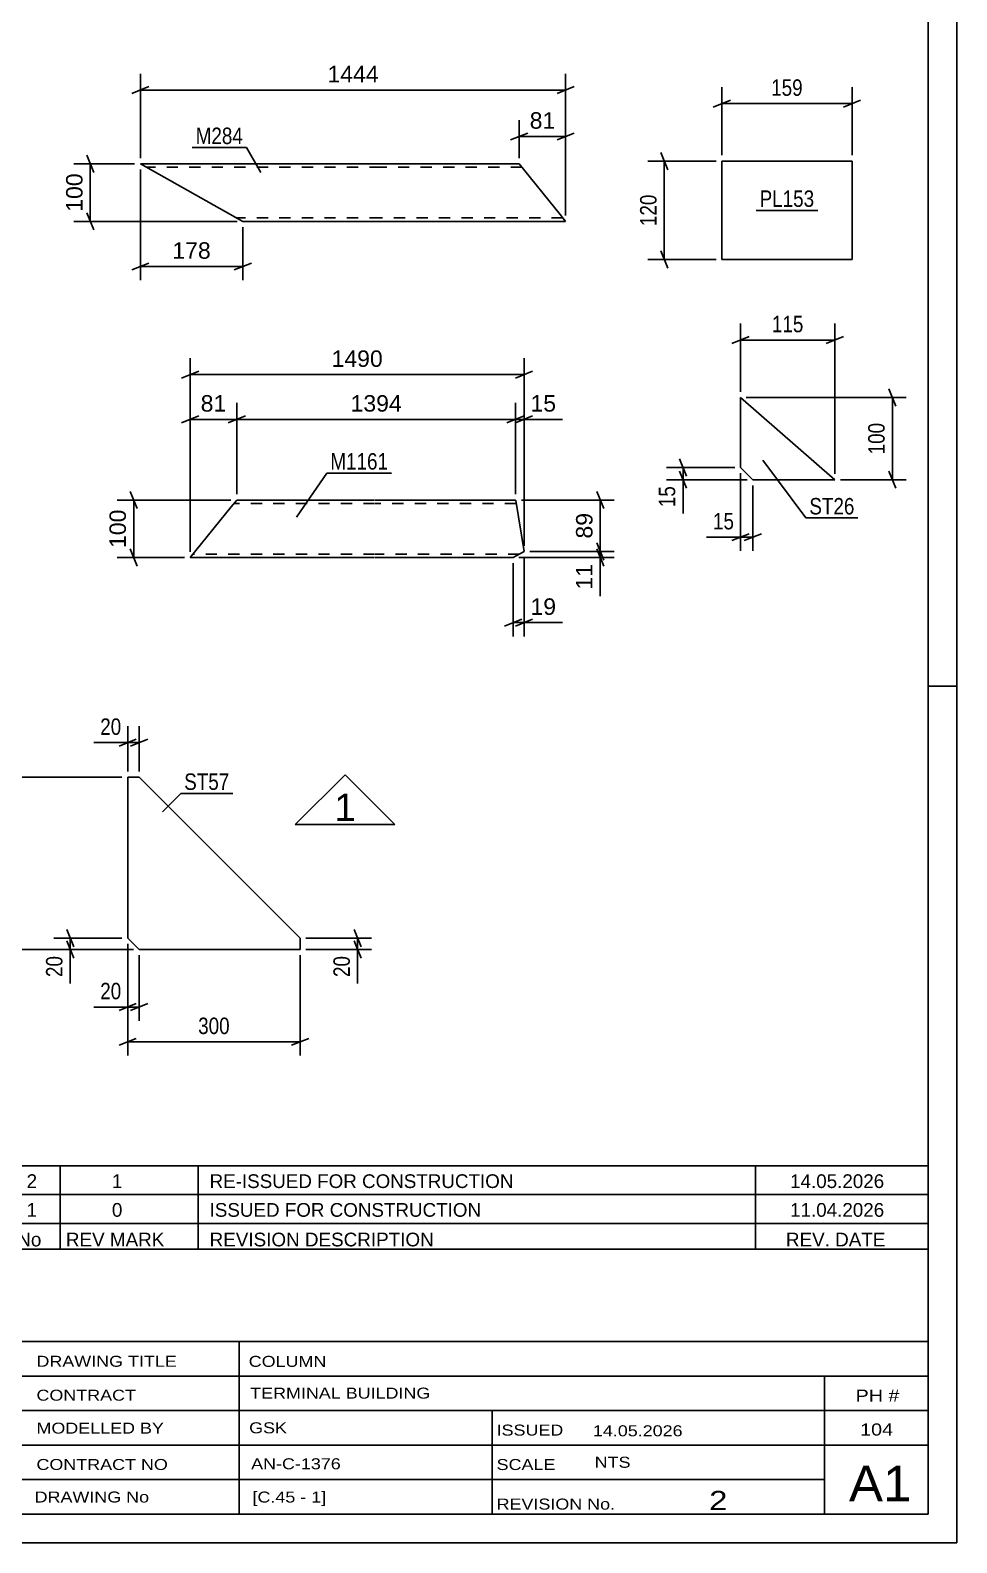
# Model space of a CAD drawing. Header units: millimetres. Extents: x 0 to 594, y 0 to 420.
# Drawn here: x 432.8 to 594, y 0 to 263.1 of the extents above; entities that cross this region are included whole.
import ezdxf

# ---------------------------------------------------------------- set-up
doc = ezdxf.new("R2010")
doc.units = ezdxf.units.MM
doc.linetypes.add('DXK_LINE_DOT2', pattern=[3.9198, 1.9599, -1.9599])
doc.styles.add('Arial', font='ARIAL.TTF', dxfattribs={"height": 0.2})
doc.styles.add('Arial Narrow', font='ARIALN.TTF', dxfattribs={"height": 0.2})

# ---------------------------------------------------------------- blocks, each defined once
blk = doc.blocks.new('Unknown-256034217-1131')
at = {"color": 5, "linetype": 'Continuous'}
for p, q in [((594, 0), (594, 420)), ((589, 5), (589, 415)), ((594, 149), (589, 149)), ((5, 5), (589, 5)), ((0, 0), (594, 0))]:
    blk.add_line(p, q, dxfattribs=at)
blk = doc.blocks.new('Part-256034217-12562 - 12561')
at = {"color": 2, "linetype": 'Continuous'}
for p, q in [((469.77, 229.84), (451.95, 239.84)), ((451.95, 239.84), (493.77, 239.84)), ((493.87, 239.84), (517.87, 239.84)), ((524.98, 231.04), (517.87, 239.84)), ((469.77, 229.84), (493.77, 229.84)), ((493.87, 229.84), (525.95, 229.84)), ((525.95, 229.84), (524.98, 231.04))]:
    blk.add_line(p, q, dxfattribs=at)
at = {"color": 7, "linetype": 'DXK_LINE_DOT2'}
for p, q in [((493.77, 239.24), (453.02, 239.24)), ((518.35, 239.24), (493.87, 239.24)), ((493.77, 230.44), (468.7, 230.44)), ((469.14, 230.19), (469.77, 229.84)), ((525.47, 230.44), (493.87, 230.44)), ((525.95, 229.84), (525.67, 230.19))]:
    blk.add_line(p, q, dxfattribs=at)
blk = doc.blocks.new('Part-256034217-12554 - 12553')
at = {"color": 2, "linetype": 'Continuous'}
for p, q in [((467.75, 180.17), (460.63, 171.37)), ((468.72, 181.37), (467.75, 180.17)), ((468.72, 181.37), (492.72, 181.37)), ((492.82, 181.37), (517.24, 181.37)), ((517.24, 181.37), (517.26, 181.27)), ((517.26, 181.27), (518.71, 172.43)), ((492.72, 171.37), (460.63, 171.37)), ((516.82, 171.37), (492.82, 171.37)), ((518.71, 172.43), (516.82, 171.37))]:
    blk.add_line(p, q, dxfattribs=at)
at = {"color": 7, "linetype": 'DXK_LINE_DOT2'}
for p, q in [((492.72, 180.77), (468.23, 180.77)), ((468.43, 181.01), (468.72, 181.37)), ((517.34, 180.77), (492.82, 180.77)), ((492.72, 171.97), (461.11, 171.97)), ((517.89, 171.97), (492.82, 171.97))]:
    blk.add_line(p, q, dxfattribs=at)
blk = doc.blocks.new('Part-256034217-8083 - 8082')
at = {"color": 2, "linetype": 'Continuous'}
for p, q in [((556.37, 199.2), (556.37, 187.05)), ((572.8, 184.91), (556.37, 199.2)), ((556.37, 187.05), (558.51, 184.91)), ((558.51, 184.91), (572.8, 184.91))]:
    blk.add_line(p, q, dxfattribs=at)
blk = doc.blocks.new('Part-256034217-7973 - 7972')
at = {"color": 2, "linetype": 'Continuous'}
for p, q in [((553.11, 223.19), (553.11, 240.33)), ((553.11, 240.33), (575.78, 240.33)), ((575.78, 240.33), (575.78, 223.19)), ((575.78, 223.19), (553.11, 223.19))]:
    blk.add_line(p, q, dxfattribs=at)
blk = doc.blocks.new('Part-256034217-17004 - 17003')
at = {"color": 2, "linetype": 'Continuous'}
for p, q in [((451.75, 133.18), (449.75, 133.18)), ((449.75, 133.18), (449.75, 105.18)), ((479.75, 105.18), (451.75, 133.18)), ((449.75, 105.18), (451.75, 103.18)), ((451.75, 103.18), (479.75, 103.18)), ((479.75, 103.18), (479.75, 105.18))]:
    blk.add_line(p, q, dxfattribs=at)
blk = doc.blocks.new('StraightDimension-256034217-12641 - 12561')
at = {"color": 7, "linetype": 'Continuous'}
for p, q in [((450.95, 239.84), (440.39, 239.84)), ((442.64, 241.34), (443.84, 238.34)), ((443.24, 229.84), (443.24, 239.84)), ((468.77, 229.84), (440.39, 229.84)), ((443.84, 228.34), (442.64, 231.34))]:
    blk.add_line(p, q, dxfattribs=at)
at = {"color": 0}
blk.add_wipeout([(442.49, 238.78), (438.29, 238.78), (438.29, 230.91), (442.49, 230.91)], dxfattribs=at)
at = {"color": 3, "style": 'Arial'}
blk.add_text('100', height=2.865, rotation=90.0002, dxfattribs=at).set_placement((441.89, 231.51))
blk = doc.blocks.new('StraightDimension-256034217-12585 - 12561')
at = {"color": 7, "linetype": 'Continuous'}
for p, q in [((451.95, 240.84), (451.95, 255.53)), ((525.95, 230.84), (525.95, 255.53)), ((453.45, 253.28), (450.45, 252.08)), ((451.95, 252.68), (525.95, 252.68)), ((524.45, 252.08), (527.45, 253.28))]:
    blk.add_line(p, q, dxfattribs=at)
at = {"color": 0}
blk.add_wipeout([(494, 253.43), (494, 257.63), (483.91, 257.63), (483.91, 253.43)], dxfattribs=at)
at = {"color": 3, "style": 'Arial'}
blk.add_text('1444', height=2.865, dxfattribs=at).set_placement((484.51, 254.03))
blk = doc.blocks.new('StraightDimension-256034217-12596 - 12561')
at = {"color": 7, "linetype": 'Continuous'}
for p, q in [((517.87, 240.84), (517.87, 247.46)), ((525.95, 230.84), (525.95, 247.46)), ((516.37, 244.01), (519.37, 245.21)), ((527.45, 245.21), (524.45, 244.01)), ((517.87, 244.61), (525.95, 244.61))]:
    blk.add_line(p, q, dxfattribs=at)
at = {"color": 0}
blk.add_wipeout([(524.73, 245.36), (524.73, 249.56), (519.09, 249.56), (519.09, 245.36)], dxfattribs=at)
at = {"color": 3, "style": 'Arial'}
blk.add_text('81', height=2.865, dxfattribs=at).set_placement((519.69, 245.96))
blk = doc.blocks.new('StraightDimension-256034217-12622 - 12561')
at = {"color": 7, "linetype": 'Continuous'}
for p, q in [((451.95, 238.84), (451.95, 219.59)), ((469.77, 228.84), (469.77, 219.59)), ((453.45, 222.59), (450.45, 221.39)), ((451.95, 221.99), (469.77, 221.99)), ((468.27, 221.39), (471.27, 222.59))]:
    blk.add_line(p, q, dxfattribs=at)
at = {"color": 0}
blk.add_wipeout([(464.79, 222.74), (464.79, 226.94), (456.92, 226.94), (456.92, 222.74)], dxfattribs=at)
at = {"color": 3, "style": 'Arial'}
blk.add_text('178', height=2.865, dxfattribs=at).set_placement((457.52, 223.34))
blk = doc.blocks.new('StraightDimension-256034217-12862 - 12553')
at = {"color": 7, "linetype": 'Continuous'}
for p, q in [((517.24, 182.37), (517.24, 198.25)), ((518.71, 173.43), (518.71, 198.25)), ((515.74, 194.8), (518.74, 196)), ((520.21, 196), (517.21, 194.8)), ((517.24, 195.4), (518.71, 195.4))]:
    blk.add_line(p, q, dxfattribs=at)
at = {"color": 0}
blk.add_wipeout([(524.88, 196.15), (524.88, 200.35), (519.23, 200.35), (519.23, 196.15)], dxfattribs=at)
at = {"color": 7, "linetype": 'Continuous'}
blk.add_line((518.71, 195.4), (525.41, 195.4), dxfattribs=at)
blk.add_line((518.71, 195.4), (525.41, 195.4), dxfattribs=at)
at = {"color": 3, "style": 'Arial'}
blk.add_text('15', height=2.865, dxfattribs=at).set_placement((519.83, 196.75))
blk = doc.blocks.new('StraightDimension-256034217-12863 - 12553')
at = {"color": 7, "linetype": 'Continuous'}
for p, q in [((468.72, 182.37), (468.72, 198.25)), ((517.24, 182.37), (517.24, 198.25)), ((470.22, 196), (467.22, 194.8)), ((468.72, 195.4), (517.24, 195.4)), ((515.74, 194.8), (518.74, 196))]:
    blk.add_line(p, q, dxfattribs=at)
at = {"color": 0}
blk.add_wipeout([(498.03, 196.15), (498.03, 200.35), (487.93, 200.35), (487.93, 196.15)], dxfattribs=at)
at = {"color": 3, "style": 'Arial'}
blk.add_text('1394', height=2.865, dxfattribs=at).set_placement((488.53, 196.75))
blk = doc.blocks.new('StraightDimension-256034217-12939 - 12553')
at = {"color": 7, "linetype": 'Continuous'}
for p, q in [((531.37, 182.87), (532.57, 179.87)), ((518.24, 181.37), (534.37, 181.37)), ((531.97, 172.43), (531.97, 181.37)), ((532.57, 170.93), (531.37, 173.93)), ((519.71, 172.43), (534.37, 172.43))]:
    blk.add_line(p, q, dxfattribs=at)
at = {"color": 0}
blk.add_wipeout([(531.22, 179.72), (527.02, 179.72), (527.02, 174.07), (531.22, 174.07)], dxfattribs=at)
at = {"color": 3, "style": 'Arial'}
blk.add_text('89', height=2.865, rotation=90.0002, dxfattribs=at).set_placement((530.62, 174.67))
blk = doc.blocks.new('StraightDimension-256034217-12851 - 12553')
at = {"color": 7, "linetype": 'Continuous'}
for p, q in [((460.63, 172.37), (460.63, 206.03)), ((518.71, 173.43), (518.71, 206.03)), ((462.13, 203.78), (459.13, 202.58)), ((460.63, 203.18), (518.71, 203.18)), ((517.21, 202.58), (520.21, 203.78))]:
    blk.add_line(p, q, dxfattribs=at)
at = {"color": 0}
blk.add_wipeout([(494.72, 203.93), (494.72, 208.13), (484.62, 208.13), (484.62, 203.93)], dxfattribs=at)
at = {"color": 3, "style": 'Arial'}
blk.add_text('1490', height=2.865, dxfattribs=at).set_placement((485.22, 204.53))
blk = doc.blocks.new('StraightDimension-256034217-12864 - 12553')
at = {"color": 7, "linetype": 'Continuous'}
for p, q in [((460.63, 172.37), (460.63, 198.25)), ((468.72, 182.37), (468.72, 198.25)), ((459.13, 194.8), (462.13, 196)), ((460.63, 195.4), (468.72, 195.4)), ((470.22, 196), (467.22, 194.8))]:
    blk.add_line(p, q, dxfattribs=at)
at = {"color": 0}
blk.add_wipeout([(467.5, 196.15), (467.5, 200.35), (461.85, 200.35), (461.85, 196.15)], dxfattribs=at)
at = {"color": 3, "style": 'Arial'}
blk.add_text('81', height=2.865, dxfattribs=at).set_placement((462.45, 196.75))
blk = doc.blocks.new('StraightDimension-256034217-12921 - 12553')
at = {"color": 7, "linetype": 'Continuous'}
for p, q in [((450.19, 182.87), (451.39, 179.87)), ((467.72, 181.37), (447.94, 181.37)), ((450.79, 171.37), (450.79, 181.37)), ((459.63, 171.37), (447.94, 171.37)), ((451.39, 169.87), (450.19, 172.87))]:
    blk.add_line(p, q, dxfattribs=at)
at = {"color": 0}
blk.add_wipeout([(450.04, 180.3), (445.84, 180.3), (445.84, 172.43), (450.04, 172.43)], dxfattribs=at)
at = {"color": 3, "style": 'Arial'}
blk.add_text('100', height=2.865, rotation=90.0002, dxfattribs=at).set_placement((449.44, 173.03))
blk = doc.blocks.new('StraightDimension-256034217-12940 - 12553')
at = {"color": 7, "linetype": 'Continuous'}
for p, q in [((531.37, 173.93), (532.57, 170.93)), ((517.82, 171.37), (534.37, 171.37)), ((519.71, 172.43), (534.37, 172.43)), ((532.57, 169.87), (531.37, 172.87)), ((531.97, 171.37), (531.97, 172.43))]:
    blk.add_line(p, q, dxfattribs=at)
at = {"color": 0}
blk.add_wipeout([(531.22, 170.84), (527.02, 170.84), (527.02, 165.19), (531.22, 165.19)], dxfattribs=at)
at = {"color": 7, "linetype": 'Continuous'}
blk.add_line((531.97, 171.37), (531.97, 164.67), dxfattribs=at)
blk.add_line((531.97, 171.37), (531.97, 164.67), dxfattribs=at)
at = {"color": 3, "style": 'Arial'}
blk.add_text('11', height=2.865, rotation=90.0002, dxfattribs=at).set_placement((530.62, 165.79))
blk = doc.blocks.new('StraightDimension-256034217-12989 - 12553')
at = {"color": 7, "linetype": 'Continuous'}
for p, q in [((518.71, 171.43), (518.71, 157.65)), ((516.82, 170.37), (516.82, 157.65)), ((515.32, 159.45), (518.32, 160.65)), ((520.21, 160.65), (517.21, 159.45)), ((516.82, 160.05), (518.71, 160.05))]:
    blk.add_line(p, q, dxfattribs=at)
at = {"color": 0}
blk.add_wipeout([(524.88, 160.8), (524.88, 165), (519.23, 165), (519.23, 160.8)], dxfattribs=at)
at = {"color": 7, "linetype": 'Continuous'}
blk.add_line((518.71, 160.05), (525.41, 160.05), dxfattribs=at)
blk.add_line((518.71, 160.05), (525.41, 160.05), dxfattribs=at)
at = {"color": 3, "style": 'Arial'}
blk.add_text('19', height=2.865, dxfattribs=at).set_placement((519.83, 161.4))
blk = doc.blocks.new('StraightDimension-256034217-8928 - 8082')
at = {"color": 7, "linetype": 'Continuous'}
for p, q in [((555.37, 187.05), (543.52, 187.05)), ((545.77, 188.55), (546.97, 185.55)), ((546.37, 184.91), (546.37, 187.05)), ((557.51, 184.91), (543.52, 184.91)), ((546.97, 183.41), (545.77, 186.41))]:
    blk.add_line(p, q, dxfattribs=at)
at = {"color": 0}
blk.add_wipeout([(545.62, 184.39), (541.42, 184.39), (541.42, 179.53), (545.62, 179.53)], dxfattribs=at)
at = {"color": 7, "linetype": 'Continuous'}
blk.add_line((546.37, 184.91), (546.37, 179), dxfattribs=at)
blk.add_line((546.37, 184.91), (546.37, 179), dxfattribs=at)
at = {"color": 3, "style": 'Arial Narrow'}
blk.add_text('15', height=2.863, rotation=90.0002, dxfattribs=at).set_placement((545.02, 180.13))
blk = doc.blocks.new('StraightDimension-256034217-8920 - 8082')
at = {"color": 7, "linetype": 'Continuous'}
for p, q in [((556.37, 186.05), (556.37, 172.51)), ((558.51, 183.91), (558.51, 172.51)), ((554.87, 174.31), (557.87, 175.51)), ((556.37, 174.91), (558.51, 174.91)), ((560.01, 175.51), (557.01, 174.31))]:
    blk.add_line(p, q, dxfattribs=at)
at = {"color": 0}
blk.add_wipeout([(555.84, 175.66), (555.84, 179.86), (550.99, 179.86), (550.99, 175.66)], dxfattribs=at)
at = {"color": 7, "linetype": 'Continuous'}
blk.add_line((556.37, 174.91), (550.46, 174.91), dxfattribs=at)
blk.add_line((556.37, 174.91), (550.46, 174.91), dxfattribs=at)
at = {"color": 3, "style": 'Arial Narrow'}
blk.add_text('15', height=2.863, dxfattribs=at).set_placement((551.59, 176.26))
blk = doc.blocks.new('StraightDimension-256034217-8932 - 8082')
at = {"color": 7, "linetype": 'Continuous'}
for p, q in [((583.4, 197.7), (582.2, 200.7)), ((557.37, 199.2), (585.2, 199.2)), ((582.8, 184.91), (582.8, 199.2)), ((573.8, 184.91), (585.2, 184.91)), ((582.2, 186.41), (583.4, 183.41))]:
    blk.add_line(p, q, dxfattribs=at)
at = {"color": 0}
blk.add_wipeout([(582.05, 195.4), (577.85, 195.4), (577.85, 188.71), (582.05, 188.71)], dxfattribs=at)
at = {"color": 3, "style": 'Arial Narrow'}
blk.add_text('100', height=2.863, rotation=90.0002, dxfattribs=at).set_placement((581.45, 189.31))
blk = doc.blocks.new('StraightDimension-256034217-8924 - 8082')
at = {"color": 7, "linetype": 'Continuous'}
for p, q in [((556.37, 200.2), (556.37, 212.05)), ((572.8, 185.91), (572.8, 212.05)), ((557.87, 209.8), (554.87, 208.6)), ((556.37, 209.2), (572.8, 209.2)), ((571.3, 208.6), (574.3, 209.8))]:
    blk.add_line(p, q, dxfattribs=at)
at = {"color": 0}
blk.add_wipeout([(567.93, 209.95), (567.93, 214.15), (561.24, 214.15), (561.24, 209.95)], dxfattribs=at)
at = {"color": 3, "style": 'Arial Narrow'}
blk.add_text('115', height=2.863, dxfattribs=at).set_placement((561.84, 210.55))
blk = doc.blocks.new('StraightDimension-256034217-8544 - 7972')
at = {"color": 7, "linetype": 'Continuous'}
for p, q in [((552.11, 240.33), (540.26, 240.33)), ((543.71, 238.83), (542.51, 241.83)), ((543.11, 223.19), (543.11, 240.33)), ((542.51, 224.69), (543.71, 221.69)), ((552.11, 223.19), (540.26, 223.19))]:
    blk.add_line(p, q, dxfattribs=at)
at = {"color": 0}
blk.add_wipeout([(542.36, 235.1), (538.16, 235.1), (538.16, 228.42), (542.36, 228.42)], dxfattribs=at)
at = {"color": 3, "style": 'Arial Narrow'}
blk.add_text('120', height=2.863, rotation=90.0002, dxfattribs=at).set_placement((541.76, 229.02))
blk = doc.blocks.new('StraightDimension-256034217-8548 - 7972')
at = {"color": 7, "linetype": 'Continuous'}
for p, q in [((553.11, 241.33), (553.11, 253.18)), ((575.78, 241.33), (575.78, 253.18)), ((554.61, 250.93), (551.61, 249.73)), ((553.11, 250.33), (575.78, 250.33)), ((574.28, 249.73), (577.28, 250.93))]:
    blk.add_line(p, q, dxfattribs=at)
at = {"color": 0}
blk.add_wipeout([(567.79, 251.08), (567.79, 255.28), (561.11, 255.28), (561.11, 251.08)], dxfattribs=at)
at = {"color": 3, "style": 'Arial Narrow'}
blk.add_text('159', height=2.863, dxfattribs=at).set_placement((561.71, 251.68))
blk = doc.blocks.new('StraightDimension-256034217-17023 - 17003')
at = {"color": 7, "linetype": 'Continuous'}
for p, q in [((449.75, 104.18), (449.75, 84.73)), ((479.75, 102.18), (479.75, 84.73)), ((451.25, 87.73), (448.25, 86.53)), ((449.75, 87.13), (479.75, 87.13)), ((478.25, 86.53), (481.25, 87.73))]:
    blk.add_line(p, q, dxfattribs=at)
at = {"color": 0}
blk.add_wipeout([(468.1, 87.88), (468.1, 92.08), (461.41, 92.08), (461.41, 87.88)], dxfattribs=at)
at = {"color": 3, "style": 'Arial Narrow'}
blk.add_text('300', height=2.863, dxfattribs=at).set_placement((462.01, 88.48))
blk = doc.blocks.new('StraightDimension-256034217-17015 - 17003')
at = {"color": 7, "linetype": 'Continuous'}
for p, q in [((489.15, 106.68), (490.35, 103.68)), ((480.75, 105.18), (492.15, 105.18)), ((480.75, 103.18), (492.15, 103.18)), ((490.35, 101.68), (489.15, 104.68)), ((489.75, 103.18), (489.75, 105.18))]:
    blk.add_line(p, q, dxfattribs=at)
at = {"color": 0}
blk.add_wipeout([(489, 102.65), (484.8, 102.65), (484.8, 97.8), (489, 97.8)], dxfattribs=at)
at = {"color": 7, "linetype": 'Continuous'}
blk.add_line((489.75, 103.18), (489.75, 97.27), dxfattribs=at)
blk.add_line((489.75, 103.18), (489.75, 97.27), dxfattribs=at)
at = {"color": 3, "style": 'Arial Narrow'}
blk.add_text('20', height=2.863, rotation=90.0002, dxfattribs=at).set_placement((488.4, 98.4))
blk = doc.blocks.new('StraightDimension-256034217-17007 - 17003')
at = {"color": 7, "linetype": 'Continuous'}
for p, q in [((448.25, 138.57), (451.25, 139.77)), ((449.75, 134.18), (449.75, 142.02)), ((453.25, 139.77), (450.25, 138.57)), ((451.75, 134.18), (451.75, 142.02)), ((449.75, 139.17), (451.75, 139.17))]:
    blk.add_line(p, q, dxfattribs=at)
at = {"color": 0}
blk.add_wipeout([(449.23, 139.92), (449.23, 144.12), (444.37, 144.12), (444.37, 139.92)], dxfattribs=at)
at = {"color": 7, "linetype": 'Continuous'}
blk.add_line((449.75, 139.17), (443.85, 139.17), dxfattribs=at)
blk.add_line((449.75, 139.17), (443.85, 139.17), dxfattribs=at)
at = {"color": 3, "style": 'Arial Narrow'}
blk.add_text('20', height=2.863, dxfattribs=at).set_placement((444.97, 140.52))
blk = doc.blocks.new('StraightDimension-256034217-17019 - 17003')
at = {"color": 7, "linetype": 'Continuous'}
for p, q in [((439.15, 106.68), (440.35, 103.68)), ((448.75, 105.18), (436.9, 105.18)), ((450.75, 103.18), (436.9, 103.18)), ((440.35, 101.68), (439.15, 104.68)), ((439.75, 103.18), (439.75, 105.18))]:
    blk.add_line(p, q, dxfattribs=at)
at = {"color": 0}
blk.add_wipeout([(439, 102.65), (434.8, 102.65), (434.8, 97.8), (439, 97.8)], dxfattribs=at)
at = {"color": 7, "linetype": 'Continuous'}
blk.add_line((439.75, 103.18), (439.75, 97.27), dxfattribs=at)
blk.add_line((439.75, 103.18), (439.75, 97.27), dxfattribs=at)
at = {"color": 3, "style": 'Arial Narrow'}
blk.add_text('20', height=2.863, rotation=90.0002, dxfattribs=at).set_placement((438.4, 98.4))
blk = doc.blocks.new('StraightDimension-256034217-17011 - 17003')
at = {"color": 7, "linetype": 'Continuous'}
for p, q in [((449.75, 104.18), (449.75, 90.78)), ((451.75, 102.18), (451.75, 90.78)), ((448.25, 92.58), (451.25, 93.78)), ((449.75, 93.18), (451.75, 93.18)), ((453.25, 93.78), (450.25, 92.58))]:
    blk.add_line(p, q, dxfattribs=at)
at = {"color": 0}
blk.add_wipeout([(449.23, 93.93), (449.23, 98.13), (444.37, 98.13), (444.37, 93.93)], dxfattribs=at)
at = {"color": 7, "linetype": 'Continuous'}
blk.add_line((449.75, 93.18), (443.85, 93.18), dxfattribs=at)
blk.add_line((449.75, 93.18), (443.85, 93.18), dxfattribs=at)
at = {"color": 3, "style": 'Arial Narrow'}
blk.add_text('20', height=2.863, dxfattribs=at).set_placement((444.97, 94.53))
blk = doc.blocks.new('StraightDimension-256034217-17027 - 17003')
at = {"color": 7, "linetype": 'Continuous'}
for p, q in [((431.17, 131.68), (429.97, 134.68)), ((448.75, 133.18), (427.72, 133.18)), ((430.57, 103.18), (430.57, 133.18)), ((450.75, 103.18), (427.72, 103.18)), ((429.97, 104.68), (431.17, 101.68))]:
    blk.add_line(p, q, dxfattribs=at)
at = {"color": 0}
blk.add_wipeout([(429.82, 121.52), (425.62, 121.52), (425.62, 114.83), (429.82, 114.83)], dxfattribs=at)
at = {"color": 3, "style": 'Arial Narrow'}
blk.add_text('300', height=2.863, rotation=90.0002, dxfattribs=at).set_placement((429.22, 115.43))
blk = doc.blocks.new('Mark-256034217-17086 - 12561')
at = {"color": 0}
blk.add_wipeout([(469.81, 243.29), (469.81, 246.29), (461.58, 246.29), (461.58, 243.29)], dxfattribs=at)
blk.add_wipeout([(469.81, 243.29), (469.81, 246.29), (461.58, 246.29), (461.58, 243.29)], dxfattribs=at)
at = {"color": 30, "linetype": 'Continuous'}
for p in [(460.98, 242.69), (472.91, 238.36)]:
    blk.add_line(p, (470.41, 242.69), dxfattribs=at)
at = {"color": 3, "style": 'Arial Narrow'}
blk.add_text('M284', height=2.863, dxfattribs=at).set_placement((461.58, 243.29))
blk = doc.blocks.new('Unknown-256034217-17106')
at = {"color": 7, "linetype": 'Continuous'}
for p, q in [((429, 51.05), (429, 5)), ((429, 51.05), (589, 51.05)), ((589, 51), (589, 5)), ((429, 35), (589, 35)), ((469.14, 35), (469.14, 5)), ((429, 29), (589, 29)), ((571, 5.05), (571, 29.05)), ((429, 23), (589, 23)), ((513.14, 23), (513.14, 5)), ((429, 17), (589, 17)), ((429, 11), (571, 11)), ((429, 5), (589, 5))]:
    blk.add_line(p, q, dxfattribs=at)
at = {"color": 7, "style": 'Arial Narrow'}
for s, height, width, p in [('DRAWING TITLE', 1.9089, 1.425378, (433.88, 30.61)), ('COLUMN', 1.909, 1.425378, (470.81, 30.59)), ('CONTRACT', 1.909, 1.425378, (433.88, 24.71)), ('TERMINAL BUILDING', 1.9089, 1.425378, (471.06, 25.07)), ('MODELLED BY', 1.9089, 1.425378, (433.88, 18.98)), ('GSK', 1.909, 1.425378, (470.88, 19.04)), ('ISSUED', 1.909, 1.425378, (513.94, 18.64)), ('14.05.2026', 1.909, 1.425378, (530.69, 18.52)), ('CONTRACT NO', 1.9089, 1.425378, (433.88, 12.66)), ('AN-C-1376', 1.909, 1.425378, (471.23, 12.78)), ('SCALE', 1.909, 1.425378, (513.94, 12.65)), ('A1', 6.204, 1.25, (575.24, 7.2)), ('DRAWING No', 1.909, 1.425378, (433.56, 7)), ('[C.45 - 1]', 1.909, 1.425378, (471.46, 6.99)), ('2', 3.34, 1.5, (550.91, 5.68)), ('REVISION No.', 1.9089, 1.425378, (513.94, 5.77))]:
    blk.add_text(s, height=height, dxfattribs=dict(at, width=width)).set_placement(p)
at = {"color": 7, "linetype": 'Continuous', "style": 'Arial Narrow'}
for s, height, width, p in [('PH #', 2.1, 1.42538, (576.4, 24.55)), ('104', 2.1, 1.42538, (577.19, 18.65)), ('NTS', 1.909, 1.425378, (531, 13.05))]:
    blk.add_text(s, height=height, dxfattribs=dict(at, width=width)).set_placement(p)
blk = doc.blocks.new('Unknown-256034217-17107')
at = {"color": 7, "linetype": 'Continuous'}
for p, q in [((429, 65.55), (589, 65.55)), ((589, 65.55), (429, 65.55)), ((429, 65.55), (429, 60.55)), ((438, 65.55), (438, 60.55)), ((462, 65.55), (462, 60.55)), ((559, 65.55), (559, 60.55)), ((589, 65.55), (589, 60.55)), ((429, 60.55), (589, 60.55)), ((589, 60.55), (429, 60.55)), ((429, 60.55), (429, 55.55)), ((438, 60.55), (438, 55.55)), ((462, 60.55), (462, 55.55)), ((559, 60.55), (559, 55.55)), ((589, 60.55), (589, 55.55)), ((429, 55.55), (589, 55.55)), ((429, 55.55), (429, 51.05)), ((429, 55.55), (589, 55.55)), ((438, 55.55), (438, 51.05)), ((462, 55.55), (462, 51.05)), ((559, 55.55), (559, 51.05)), ((589, 55.55), (589, 51.05)), ((589, 51.05), (429, 51.05))]:
    blk.add_line(p, q, dxfattribs=at)
at = {"color": 7, "linetype": 'Continuous', "style": 'Arial Narrow'}
for s, height, width, p in [('2', 2.39, 1.196471, (432.16, 61.7)), ('1', 2.39, 1.196471, (447, 61.7)), ('RE-ISSUED FOR CONSTRUCTION', 2.3861, 1.196471, (464, 61.7)), ('14.05.2026', 2.386, 1.196471, (565, 61.7)), ('1', 2.39, 1.196471, (432.16, 56.7)), ('0', 2.39, 1.196471, (447, 56.7)), ('ISSUED FOR CONSTRUCTION', 2.3861, 1.196471, (464, 56.7)), ('11.04.2026', 2.386, 1.196471, (565, 56.7)), ('No', 2.386, 1.2, (430.54, 51.55)), ('REV MARK', 2.386, 1.2, (439, 51.55)), ('REVISION DESCRIPTION', 2.3861, 1.2, (464, 51.55)), ('REV. DATE', 2.386, 1.2, (564.28, 51.55))]:
    blk.add_text(s, height=height, dxfattribs=dict(at, width=width)).set_placement(p)
blk = doc.blocks.new('Mark-256034217-13013 - 12553')
at = {"color": 0}
blk.add_wipeout([(495.06, 186.66), (495.06, 189.66), (485.01, 189.66), (485.01, 186.66)], dxfattribs=at)
blk.add_wipeout([(495.06, 186.66), (495.06, 189.66), (485.01, 189.66), (485.01, 186.66)], dxfattribs=at)
at = {"color": 30, "linetype": 'Continuous'}
for p, q in [((479.14, 178.4), (484.41, 186.06)), ((484.41, 186.06), (495.66, 186.06))]:
    blk.add_line(p, q, dxfattribs=at)
at = {"color": 3, "style": 'Arial Narrow'}
blk.add_text('M1161', height=2.863, dxfattribs=at).set_placement((485.01, 186.66))
blk = doc.blocks.new('Mark-256034217-9048 - 8082')
at = {"color": 0}
blk.add_wipeout([(576.21, 178.86), (576.21, 181.86), (568.35, 181.86), (568.35, 178.86)], dxfattribs=at)
blk.add_wipeout([(576.21, 178.86), (576.21, 181.86), (568.35, 181.86), (568.35, 178.86)], dxfattribs=at)
at = {"color": 30, "linetype": 'Continuous'}
for p, q in [((560.23, 188.28), (567.75, 178.26)), ((567.75, 178.26), (576.81, 178.26))]:
    blk.add_line(p, q, dxfattribs=at)
at = {"color": 3, "style": 'Arial Narrow'}
blk.add_text('ST26', height=2.863, dxfattribs=at).set_placement((568.35, 178.86))
blk = doc.blocks.new('Mark-256034217-9002 - 7972')
at = {"color": 0}
blk.add_wipeout([(569.2, 232.36), (569.2, 235.36), (559.7, 235.36), (559.7, 232.36)], dxfattribs=at)
blk.add_wipeout([(569.2, 232.36), (569.2, 235.36), (559.7, 235.36), (559.7, 232.36)], dxfattribs=at)
at = {"color": 30, "linetype": 'Continuous'}
blk.add_line((559.1, 231.76), (569.8, 231.76), dxfattribs=at)
at = {"color": 3, "style": 'Arial Narrow'}
blk.add_text('PL153', height=2.863, dxfattribs=at).set_placement((559.7, 232.36))
blk = doc.blocks.new('Text-256034217-17084 - 17003')
at = {"color": 0, "linetype": 'Continuous'}
blk.add_wipeout([(489.42, 125.53), (489.42, 130.53), (485.71, 130.53), (485.71, 125.53)], dxfattribs=at)
at = {"color": 3, "linetype": 'Continuous'}
for p, q in [((478.91, 124.93), (487.56, 133.58)), ((487.56, 133.58), (496.22, 124.93)), ((496.22, 124.93), (478.91, 124.93))]:
    blk.add_line(p, q, dxfattribs=at)
at = {"color": 7, "linetype": 'Continuous', "style": 'Arial'}
blk.add_text('1', height=4.78, dxfattribs=at).set_placement((485.71, 125.53))
blk = doc.blocks.new('Mark-256034217-17030 - 17003')
at = {"color": 0}
blk.add_wipeout([(467.44, 130.95), (467.44, 133.95), (459.58, 133.95), (459.58, 130.95)], dxfattribs=at)
blk.add_wipeout([(467.44, 130.95), (467.44, 133.95), (459.58, 133.95), (459.58, 130.95)], dxfattribs=at)
at = {"color": 30, "linetype": 'Continuous'}
for p, q in [((455.78, 127.15), (458.98, 130.35)), ((458.98, 130.35), (468.04, 130.35))]:
    blk.add_line(p, q, dxfattribs=at)
at = {"color": 3, "style": 'Arial Narrow'}
blk.add_text('ST57', height=2.863, dxfattribs=at).set_placement((459.58, 130.95))

msp = doc.modelspace()

# ---------------------------------------------------------------- block references
for name in ['Unknown-256034217-1131', 'Part-256034217-12562 - 12561', 'Part-256034217-7973 - 7972', 'Part-256034217-8083 - 8082', 'Part-256034217-12554 - 12553', 'Part-256034217-17004 - 17003', 'Unknown-256034217-17107', 'Unknown-256034217-17106']:
    msp.add_blockref(name, (0, 0))

# ---------------------------------------------------------------- next in the draw order: block references
for name in ['StraightDimension-256034217-12641 - 12561', 'StraightDimension-256034217-8544 - 7972', 'Mark-256034217-9002 - 7972', 'StraightDimension-256034217-12862 - 12553', 'StraightDimension-256034217-8928 - 8082', 'StraightDimension-256034217-17007 - 17003', 'Mark-256034217-17030 - 17003', 'Text-256034217-17084 - 17003', 'StraightDimension-256034217-17023 - 17003']:
    msp.add_blockref(name, (0, 0))

# ---------------------------------------------------------------- next in the draw order: block references
for name in ['StraightDimension-256034217-12585 - 12561', 'StraightDimension-256034217-8548 - 7972', 'StraightDimension-256034217-12863 - 12553', 'StraightDimension-256034217-8920 - 8082', 'StraightDimension-256034217-17019 - 17003', 'StraightDimension-256034217-17015 - 17003']:
    msp.add_blockref(name, (0, 0))

# ---------------------------------------------------------------- next in the draw order: block references
for name in ['StraightDimension-256034217-12596 - 12561', 'StraightDimension-256034217-12622 - 12561', 'StraightDimension-256034217-8932 - 8082', 'StraightDimension-256034217-12939 - 12553', 'StraightDimension-256034217-17011 - 17003']:
    msp.add_blockref(name, (0, 0))

# ---------------------------------------------------------------- next in the draw order: block references
for name in ['Mark-256034217-17086 - 12561', 'StraightDimension-256034217-8924 - 8082', 'StraightDimension-256034217-12851 - 12553', 'StraightDimension-256034217-17027 - 17003']:
    msp.add_blockref(name, (0, 0))

# ---------------------------------------------------------------- next in the draw order: block references
for name in ['StraightDimension-256034217-12864 - 12553', 'Mark-256034217-13013 - 12553', 'Mark-256034217-9048 - 8082', 'StraightDimension-256034217-12940 - 12553']:
    msp.add_blockref(name, (0, 0))

# ---------------------------------------------------------------- next in the draw order: block references
for name in ['StraightDimension-256034217-12921 - 12553', 'StraightDimension-256034217-12989 - 12553']:
    msp.add_blockref(name, (0, 0))

doc.saveas('drawing.dxf')
